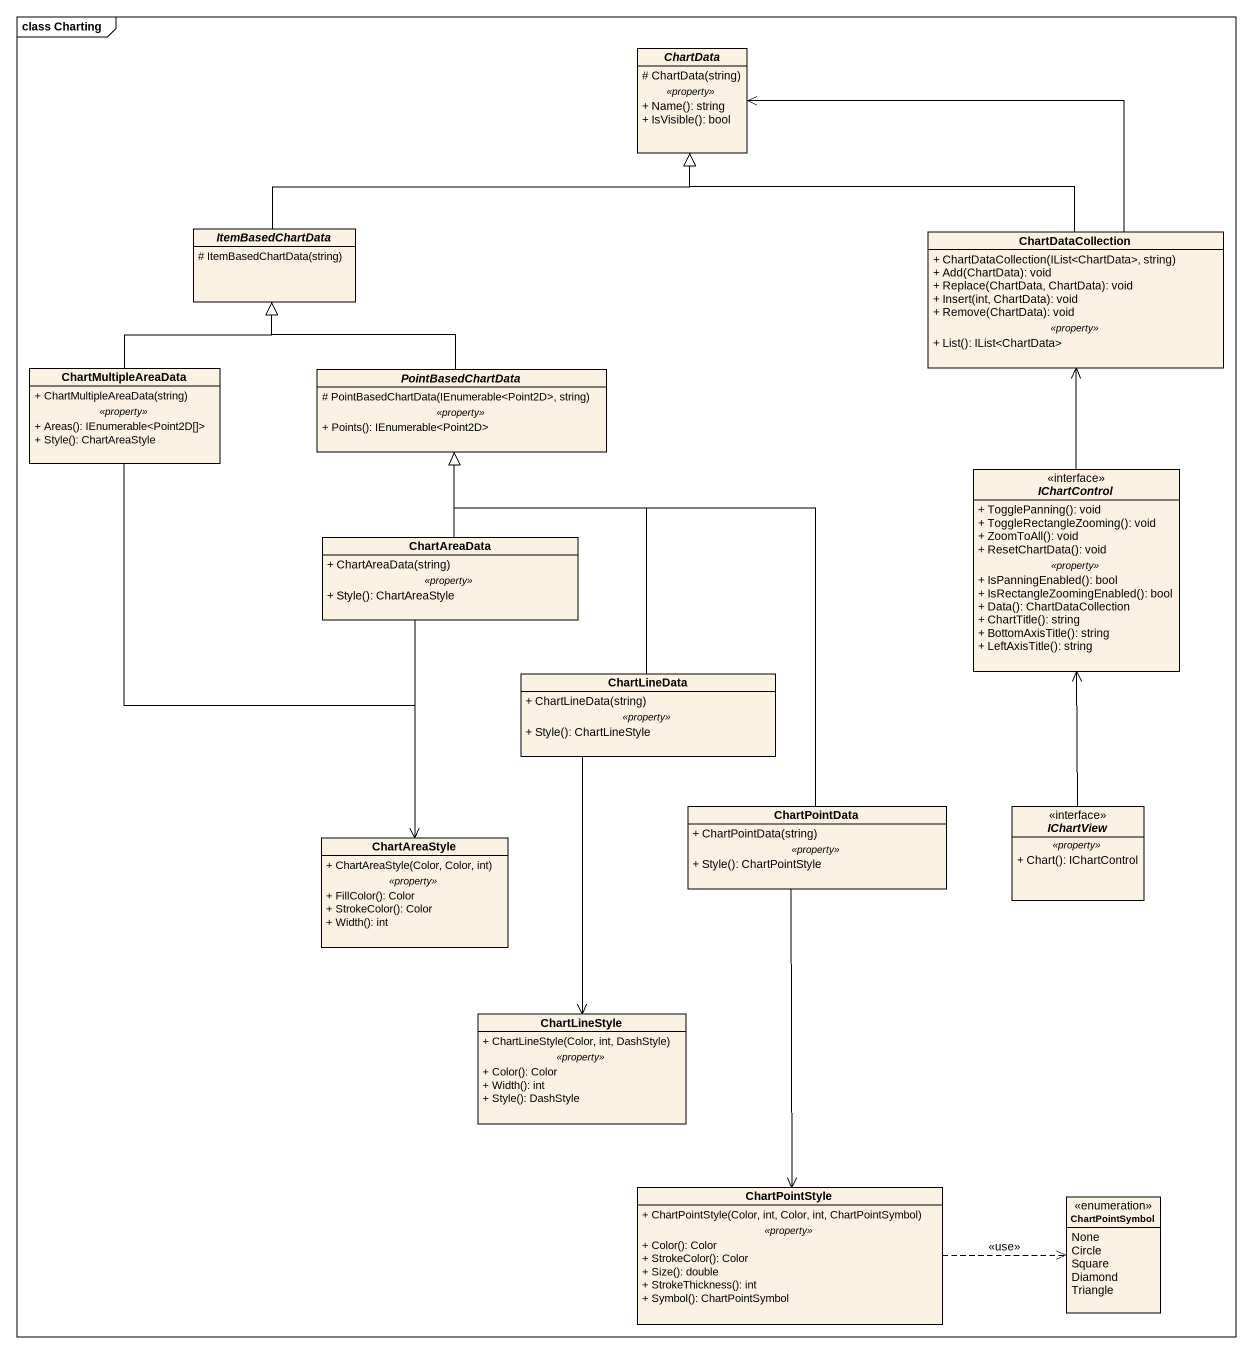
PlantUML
@startuml
mainframe class Charting
hide circle
hide empty members
skinparam classAttributeIconSize 0
abstract class ChartData {
  # ChartData(string)
  .. <<property>> ..
  + Name(): string
  + IsVisible(): bool
}
abstract class ItemBasedChartData {
  # ItemBasedChartData(string)
}
class ChartDataCollection {
  + ChartDataCollection(IList<ChartData>, string)
  + Add(ChartData): void
  + Replace(ChartData, ChartData): void
  + Insert(int, ChartData): void
  + Remove(ChartData): void
  .. <<property>> ..
  + List(): IList<ChartData>
}
class ChartMultipleAreaData {
  + ChartMultipleAreaData(string)
  .. <<property>> ..
  + Areas(): IEnumerable<Point2D[]>
  + Style(): ChartAreaStyle
}
abstract class PointBasedChartData {
  # PointBasedChartData(IEnumerable<Point2D>, string)
  .. <<property>> ..
  + Points(): IEnumerable<Point2D>
}
interface IChartControl {
  + TogglePanning(): void
  + ToggleRectangleZooming(): void
  + ZoomToAll(): void
  + ResetChartData(): void
  .. <<property>> ..
  + IsPanningEnabled(): bool
  + IsRectangleZoomingEnabled(): bool
  + Data(): ChartDataCollection
  + ChartTitle(): string
  + BottomAxisTitle(): string
  + LeftAxisTitle(): string
}
class ChartAreaData {
  + ChartAreaData(string)
  .. <<property>> ..
  + Style(): ChartAreaStyle
}
class ChartLineData {
  + ChartLineData(string)
  .. <<property>> ..
  + Style(): ChartLineStyle
}
class ChartPointData {
  + ChartPointData(string)
  .. <<property>> ..
  + Style(): ChartPointStyle
}
interface IChartView {
  .. <<property>> ..
  + Chart(): IChartControl
}
class ChartAreaStyle {
  + ChartAreaStyle(Color, Color, int)
  .. <<property>> ..
  + FillColor(): Color
  + StrokeColor(): Color
  + Width(): int
}
class ChartLineStyle {
  + ChartLineStyle(Color, int, DashStyle)
  .. <<property>> ..
  + Color(): Color
  + Width(): int
  + Style(): DashStyle
}
class ChartPointStyle {
  + ChartPointStyle(Color, int, Color, int, ChartPointSymbol)
  .. <<property>> ..
  + Color(): Color
  + StrokeColor(): Color
  + Size(): double
  + StrokeThickness(): int
  + Symbol(): ChartPointSymbol
}
enum ChartPointSymbol {
  None
  Circle
  Square
  Diamond
  Triangle
}
ItemBasedChartData -right-|> ChartData
ChartDataCollection -left-> ChartData
ChartDataCollection -left-|> ChartData
ChartMultipleAreaData -up-|> ItemBasedChartData
ChartMultipleAreaData --> ChartAreaStyle
PointBasedChartData -up-|> ItemBasedChartData
IChartControl -up-> ChartDataCollection
ChartAreaData -up-|> PointBasedChartData
ChartAreaData --> ChartAreaStyle
ChartLineData -up-|> PointBasedChartData
ChartLineData --> ChartLineStyle
ChartPointData -up-|> PointBasedChartData
ChartPointData --> ChartPointStyle
IChartView -up-> IChartControl
ChartPointStyle .right.> ChartPointSymbol : <<use>>
@enduml
